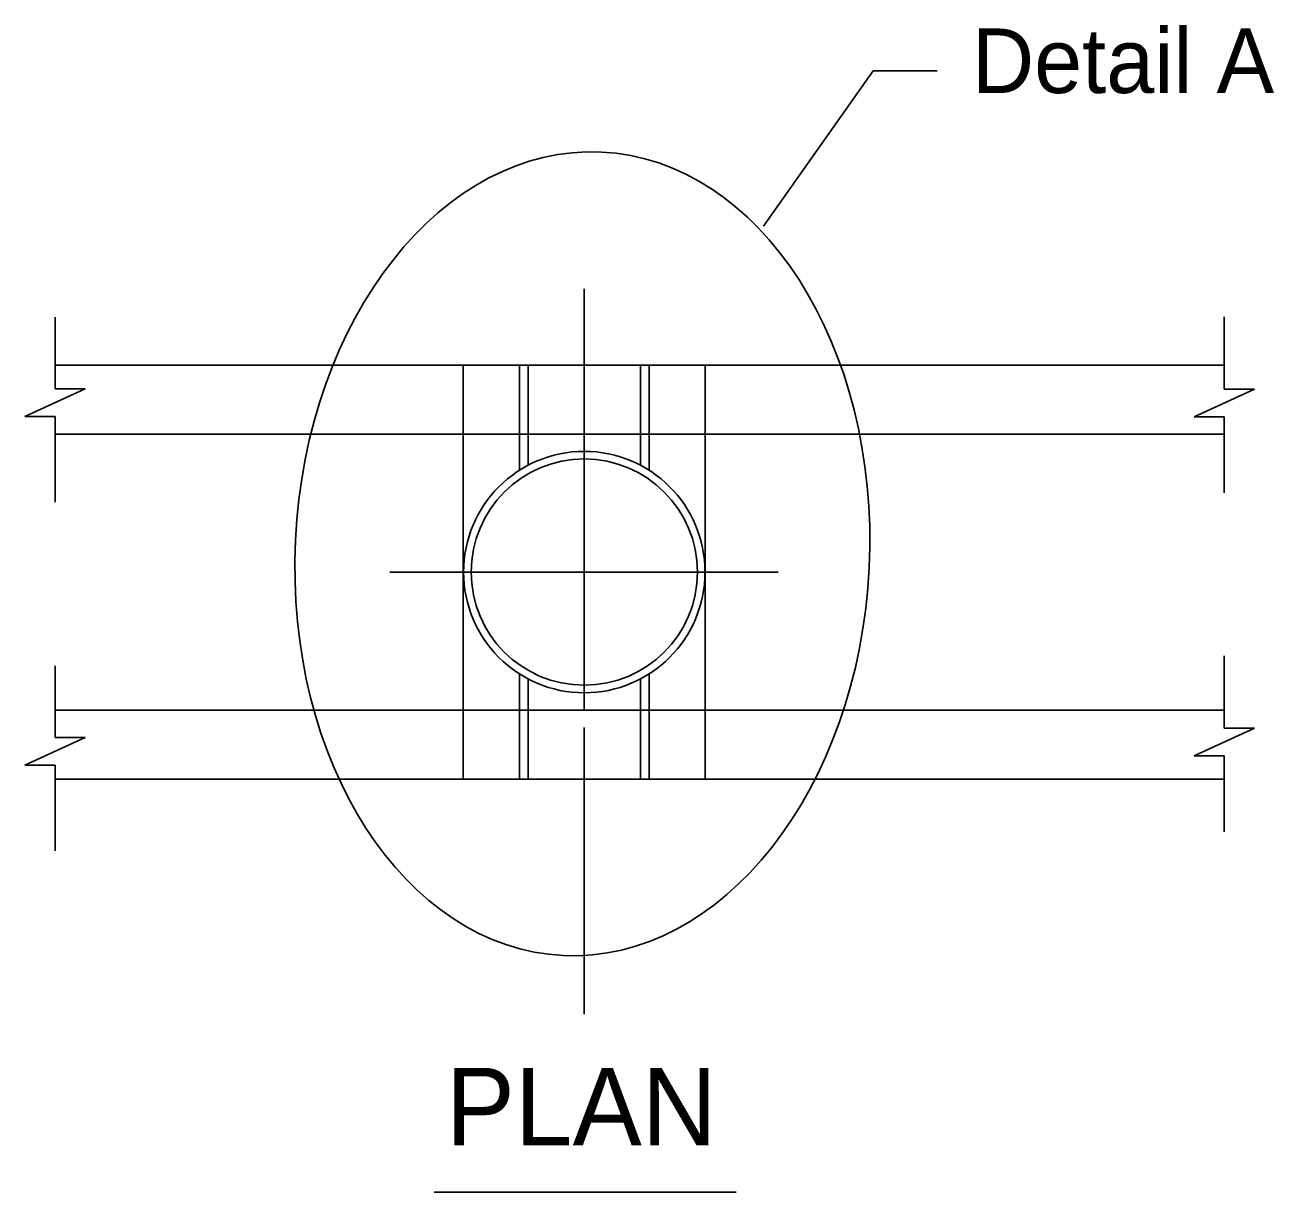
# Model space of a CAD drawing. Extents: x 0 to 2.83, y -0.03 to 1.83.
# Drawn here: x 2.1549 to 2.4064, y 1.1387 to 1.3737 of the extents above; entities that cross this region are included whole.
import ezdxf

# ---------------------------------------------------------------- set-up
doc = ezdxf.new("R2010")
doc.units = 0
for name, color, linetype in [('52', 7, 'Continuous'), ('55', 7, 'Continuous'), ('57', 7, 'Continuous')]:
    doc.layers.add(name, color=color, linetype=linetype)

msp = doc.modelspace()

# ---------------------------------------------------------------- linework, layer by layer
at = {"layer": '52'}
for p, q in [((2.16093, 1.30523), (2.39641, 1.30523)), ((2.24313, 1.29134), (2.24313, 1.30523)), ((2.25445, 1.30523), (2.25445, 1.28405)), ((2.25618, 1.30523), (2.25618, 1.28506)), ((2.27883, 1.30523), (2.27883, 1.28507)), ((2.28057, 1.30523), (2.28057, 1.28406)), ((2.29189, 1.30523), (2.29189, 1.29134)), ((2.16093, 1.29134), (2.39641, 1.29134)), ((2.24313, 1.29134), (2.24313, 1.26368)), ((2.29189, 1.29134), (2.29189, 1.26399)), ((2.24313, 1.23578), (2.24313, 1.26399)), ((2.29189, 1.23578), (2.29189, 1.26399)), ((2.25445, 1.24306), (2.25445, 1.22188)), ((2.28057, 1.24305), (2.28057, 1.22188)), ((2.25618, 1.24205), (2.25618, 1.22188)), ((2.27883, 1.24205), (2.27883, 1.22188)), ((2.16093, 1.23578), (2.39641, 1.23578)), ((2.24313, 1.23578), (2.24313, 1.22188)), ((2.29189, 1.22188), (2.29189, 1.23578)), ((2.16093, 1.22188), (2.39641, 1.22188))]:
    msp.add_line(p, q, dxfattribs=at)
for radius in [0.02431, 0.02279]:
    msp.add_circle((2.26751, 1.26356), radius, dxfattribs=at)
msp.add_ellipse((2.26712, 1.26725), major_axis=(-0.00385, -0.08091), ratio=0.714105, dxfattribs=at)
at = {"layer": '55'}
for p, q in [((2.30363, 1.33322), (2.32567, 1.36452)), ((2.3386, 1.36452), (2.32567, 1.36452)), ((2.26751, 1.23578), (2.26751, 1.32063)), ((2.16093, 1.30045), (2.16093, 1.31487)), ((2.39641, 1.30043), (2.39641, 1.31496)), ((2.15486, 1.29487), (2.16699, 1.30045)), ((2.16093, 1.30045), (2.16699, 1.30045)), ((2.39034, 1.29485), (2.40247, 1.30043)), ((2.39641, 1.30043), (2.40247, 1.30043)), ((2.15486, 1.29487), (2.16093, 1.29487)), ((2.16093, 1.27761), (2.16093, 1.29487)), ((2.39034, 1.29485), (2.39641, 1.29485)), ((2.39641, 1.27953), (2.39641, 1.29485)), ((2.30654, 1.26356), (2.22832, 1.26356)), ((2.39641, 1.23213), (2.39641, 1.24667)), ((2.16093, 1.23023), (2.16093, 1.24465)), ((2.15486, 1.22466), (2.16699, 1.23023)), ((2.16093, 1.23023), (2.16699, 1.23023)), ((2.26751, 1.17451), (2.26751, 1.23223)), ((2.39034, 1.22656), (2.40247, 1.23213)), ((2.39641, 1.23213), (2.40247, 1.23213)), ((2.39034, 1.22656), (2.39641, 1.22656)), ((2.39641, 1.21123), (2.39641, 1.22656)), ((2.15486, 1.22466), (2.16093, 1.22466)), ((2.16093, 1.20739), (2.16093, 1.22466))]:
    msp.add_line(p, q, dxfattribs=at)
at = {"layer": '57'}
msp.add_line((2.23729, 1.13871), (2.29812, 1.13871), dxfattribs=at)

# ---------------------------------------------------------------- texts
for s, height, p in [('Detail A', 0.013008, (2.34556, 1.36004)), ('PLAN', 0.015625, (2.2396, 1.14809))]:
    msp.add_text(s, height=height, dxfattribs=at).set_placement(p)

doc.saveas('drawing.dxf')
